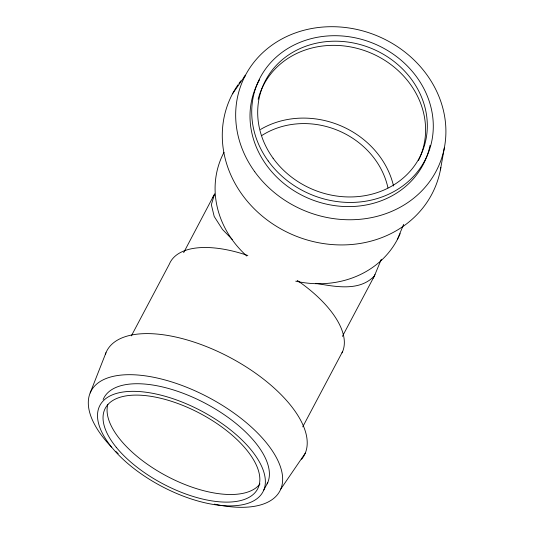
<?xml version="1.0" encoding="UTF-8"?>
<svg xmlns="http://www.w3.org/2000/svg" width="534" height="534" viewBox="0 0 534 534"><rect width="100%" height="100%" fill="white"/><g stroke="black" fill="none" stroke-linecap="round" stroke-linejoin="round"><path stroke-width="0.8" d="M440.423 169.865L444.328 147.958M342.401 336.387L374.374 276.005L381.303 259.31M90.159 392.971L105.979 352.72M397.303 239.646L403.631 224.367M183.656 252.655L214.661 193.822L211.344 204.729L214.201 216.47L222.518 229.513L232.277 239.446M374.968 274.603L373.226 278.167M212.919 197.386L214.167 195.017M131.377 335.853L169.351 264.123A97.108 44.836 27.9 0 1 247.843 255.506M263.763 490.099L267.794 482.482M302.738 426.846L342.654 351.452M374.374 276.005L374.394 275.924C359.462 291.818 334.898 286.584 315.874 283.347M280.791 489.037L305.274 453.159M232.524 93.804L245.466 75.201M297.178 280.37A97.108 44.836 27.9 0 1 342.007 352.867M103.155 399.519A92.248 42.593 27.9 0 1 203.354 402.289A92.248 42.593 27.9 0 1 267.127 483.924M110.985 446.537A106.813 49.322 27.9 0 1 133.38 374.761A106.813 49.322 27.9 0 1 273.642 452.859A106.813 49.322 27.9 0 1 214.408 504.129M118.201 453.68A106.813 49.322 27.9 0 1 115.711 451.317M105.445 354.122A111.673 51.564 27.9 0 1 230.862 357.96A111.673 51.564 27.9 0 1 301.583 459.28M259.978 483.917A86.181 39.796 27.9 0 1 167.703 476.615A86.181 39.796 27.9 0 1 107.835 404.365M260.505 129.468A86.181 76.369 22.5 0 1 393.538 186.006M258.162 99.231A86.181 76.369 22.5 0 1 367.526 51.685A86.181 76.369 22.5 0 1 418.442 160.514M440.857 167.482A111.673 98.957 22.5 0 1 294.962 235.714A111.673 98.957 22.5 0 1 238.004 84.806M238.945 83.464A111.673 98.957 22.5 0 1 240.907 80.841M244.038 77.043A111.673 98.957 22.5 0 1 245.119 75.821M430.044 145.388A92.248 81.749 22.5 0 1 311.843 199.696A92.248 81.749 22.5 0 1 259.651 79.599M400.16 233.638A97.108 86.054 22.5 0 1 295.723 281.178M246.795 256.026A97.108 86.054 22.5 0 1 224 152.317M261.787 135.543A80.113 70.995 22.5 0 1 387.964 187.908M116.258 447.298A86.181 39.796 27.9 0 0 251.774 495.599A86.181 39.796 27.9 0 0 176.3 402.943A86.181 39.796 27.9 0 0 116.258 447.298M111.666 447.205A92.248 42.593 27.9 0 0 256.721 498.903A92.248 42.593 27.9 0 0 175.94 399.732A92.248 42.593 27.9 0 0 111.666 447.205M268.188 160.961A92.248 81.749 22.5 0 0 424.824 160.56A92.248 81.749 22.5 0 0 334.504 35.705A92.248 81.749 22.5 0 0 268.188 160.961M273.074 158.204A86.181 76.369 22.5 0 0 419.41 157.83A86.181 76.369 22.5 0 0 335.032 41.191A86.181 76.369 22.5 0 0 273.074 158.204M254.731 171.728A106.813 94.658 22.5 0 0 436.098 171.267A106.813 94.658 22.5 0 0 331.521 26.7A106.813 94.658 22.5 0 0 254.731 171.728"/></g></svg>
